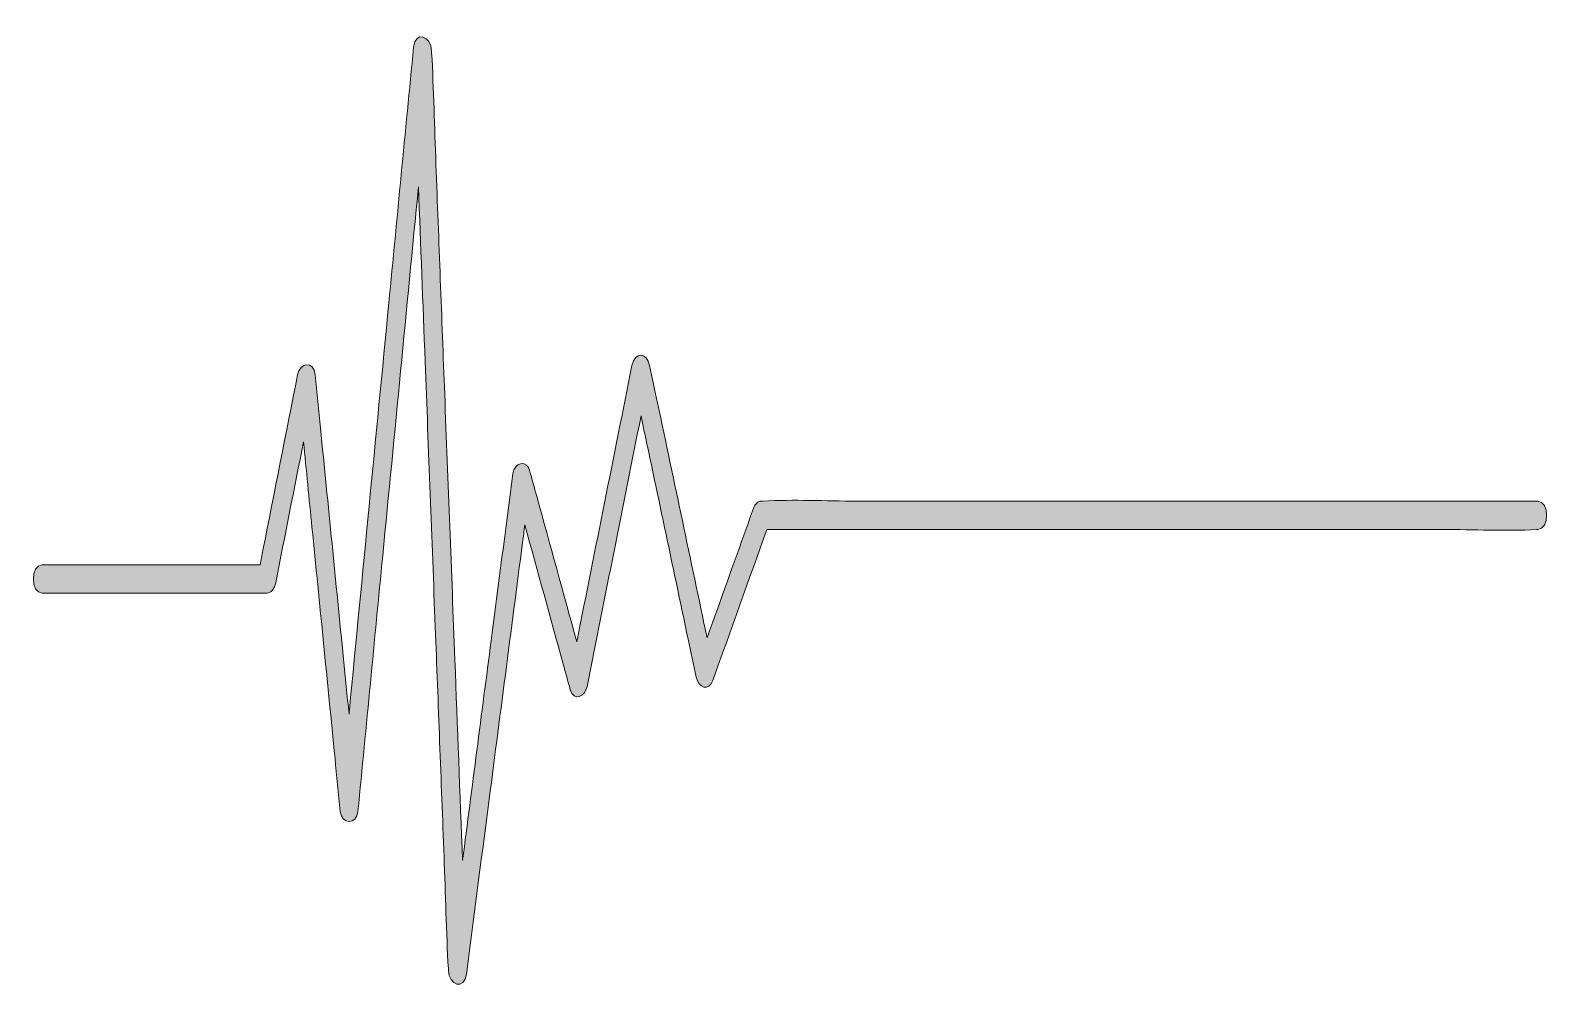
# Model space of a CAD drawing. Extents: x 10 to 1990, y -1626 to -374.
import ezdxf

# ---------------------------------------------------------------- set-up
doc = ezdxf.new("R2010")
doc.units = 0
doc.header["$MEASUREMENT"] = 0
doc.layers.add('Layer 1', color=7, linetype='Continuous', lineweight=0)

msp = doc.modelspace()

# ---------------------------------------------------------------- hatches: boundary and pattern name
at = {"layer": 'Layer 1', "true_color": 0xed1c24, "transparency": 33554687}
h = msp.add_hatch(color=240, dxfattribs=at)
h.dxf.hatch_style = 2
edge = h.paths.add_edge_path()
edge.add_spline(control_points=[(1974.9, -987.7), (1941.4, -987.7), (1907.8, -987.7), (1874.2, -987.7), (1793.6, -987.7), (1713, -987.7), (1632.4, -987.7), (1534.8, -987.7), (1437.3, -987.7), (1339.8, -987.7), (1255.5, -987.7), (1171.3, -987.7), (1087, -987.7), (1046.3, -987.7), (1005.2, -985.2), (964.4, -987.7), (963.9, -987.8), (963.3, -987.7), (962.8, -987.7), (958.6, -987.7), (954.5, -991.2), (952.5, -996.9), (932.3, -1053.2), (912.1, -1109.6), (891.9, -1166), (870.4, -1064), (848.9, -962), (827.4, -860.1), (824, -843.6), (820.5, -827.1), (817, -810.7), (813.4, -793.4), (797.5, -793), (794, -810.7), (770.1, -930.1), (746.3, -1049.4), (722.5, -1168.8), (722.3, -1169.5), (722.2, -1170.3), (722, -1171), (704.6, -1107.8), (687.2, -1044.5), (669.8, -981.3), (666.7, -970.1), (663.6, -958.9), (660.5, -947.7), (656.5, -933.1), (640.6, -937.4), (638.7, -952.1), (629.2, -1024.6), (619.8, -1097.1), (610.4, -1169.6), (597.9, -1265.1), (585.5, -1360.7), (573.1, -1456.2), (569.7, -1369), (566.4, -1281.7), (563.1, -1194.4), (558.7, -1079.1), (554.2, -963.7), (549.8, -848.3), (546, -748.5), (542.2, -648.7), (538.4, -548.9), (536.5, -500.2), (535.5, -451.3), (532.8, -402.7), (532.8, -402), (532.8, -401.3), (532.7, -400.6), (532, -381.2), (511.4, -374), (509.3, -395.7), (498.5, -506.9), (487.7, -618), (477, -729.1), (459.8, -906.2), (442.7, -1083.3), (425.5, -1260.4), (425.4, -1262), (425.2, -1263.6), (425.1, -1265.2), (422.7, -1241.3), (420.3, -1217.4), (417.9, -1193.6), (407.9, -1093.2), (397.9, -992.8), (387.9, -892.4), (385.6, -869.3), (383.3, -846.1), (381, -823), (379.1, -803.9), (361.1, -807), (358, -823), (342.9, -899.3), (327.9, -975.5), (312.8, -1051.8), (311.6, -1058.1), (310.4, -1064.4), (309.1, -1070.7), (226.7, -1070.7), (144.3, -1070.7), (61.9, -1070.7), (49.6, -1070.7), (37.3, -1070.7), (25.1, -1070.7), (9.7, -1070.7), (9.7, -1107.6), (25.1, -1107.6), (110.4, -1107.6), (195.8, -1107.6), (281.1, -1107.6), (293.4, -1107.6), (305.7, -1107.6), (318, -1107.6), (323.3, -1107.6), (327.9, -1101.8), (329.5, -1094.1), (341.6, -1032.8), (353.6, -971.6), (365.7, -910.4), (369.4, -947.5), (373.1, -984.5), (376.8, -1021.6), (386.8, -1122), (396.8, -1222.4), (406.8, -1322.8), (409.1, -1345.9), (411.4, -1369.1), (413.7, -1392.2), (415.5, -1409.8), (435, -1409.9), (436.7, -1392.2), (447.5, -1281.1), (458.3, -1170), (469, -1058.8), (484.6, -898.5), (500.1, -738.2), (515.6, -577.9), (518.5, -653.8), (521.4, -729.7), (524.3, -805.6), (528.7, -921), (533.1, -1036.3), (537.5, -1151.7), (541.3, -1251.5), (545.2, -1351.3), (549, -1451.2), (550.8, -1499.8), (551.9, -1548.8), (554.6, -1597.4), (554.6, -1598), (554.6, -1598.7), (554.6, -1599.4), (555.4, -1619), (575.3, -1625.8), (578.1, -1604.3), (587.5, -1531.8), (597, -1459.3), (606.4, -1386.8), (621.4, -1271.8), (636.4, -1156.7), (651.3, -1041.7), (652.3, -1034), (653.3, -1026.4), (654.3, -1018.7), (671, -1079.2), (687.6, -1139.6), (704.3, -1200.1), (707.4, -1211.3), (710.5, -1222.5), (713.6, -1233.7), (717.8, -1249.3), (732.7, -1243), (735.4, -1229.3), (758.9, -1111.7), (782.3, -994.2), (805.8, -876.6), (826.3, -973.6), (846.7, -1070.6), (867.2, -1167.6), (870.7, -1184.1), (874.1, -1200.5), (877.6, -1217), (880.7, -1231.5), (894.3, -1235.9), (899.4, -1221.4), (922.9, -1155.8), (946.4, -1090.2), (969.8, -1024.6), (1001, -1024.6), (1032.3, -1024.6), (1063.5, -1024.6), (1144.1, -1024.6), (1224.7, -1024.6), (1305.4, -1024.6), (1402.9, -1024.6), (1500.4, -1024.6), (1597.9, -1024.6), (1682.2, -1024.6), (1766.4, -1024.6), (1850.7, -1024.6), (1891.4, -1024.6), (1932.6, -1027.1), (1973.3, -1024.6), (1973.8, -1024.6), (1974.4, -1024.6), (1974.9, -1024.6), (1990.3, -1024.6), (1990.3, -987.7), (1974.9, -987.7)], knot_values=[0, 0, 0, 0, 1, 1, 1, 2, 2, 2, 3, 3, 3, 4, 4, 4, 5, 5, 5, 6, 6, 6, 7, 7, 7, 8, 8, 8, 9, 9, 9, 10, 10, 10, 11, 11, 11, 12, 12, 12, 13, 13, 13, 14, 14, 14, 15, 15, 15, 16, 16, 16, 17, 17, 17, 18, 18, 18, 19, 19, 19, 20, 20, 20, 21, 21, 21, 22, 22, 22, 23, 23, 23, 24, 24, 24, 25, 25, 25, 26, 26, 26, 27, 27, 27, 28, 28, 28, 29, 29, 29, 30, 30, 30, 31, 31, 31, 32, 32, 32, 33, 33, 33, 34, 34, 34, 35, 35, 35, 36, 36, 36, 37, 37, 37, 38, 38, 38, 39, 39, 39, 40, 40, 40, 41, 41, 41, 42, 42, 42, 43, 43, 43, 44, 44, 44, 45, 45, 45, 46, 46, 46, 47, 47, 47, 48, 48, 48, 49, 49, 49, 50, 50, 50, 51, 51, 51, 52, 52, 52, 53, 53, 53, 54, 54, 54, 55, 55, 55, 56, 56, 56, 57, 57, 57, 58, 58, 58, 59, 59, 59, 60, 60, 60, 61, 61, 61, 62, 62, 62, 63, 63, 63, 64, 64, 64, 65, 65, 65, 66, 66, 66, 67, 67, 67, 68, 68, 68, 69, 69, 69, 70, 70, 70, 70], degree=3, periodic=0)

# ---------------------------------------------------------------- linework, layer by layer
at = {"layer": 'Layer 1'}
msp.add_open_spline([(1974.9, -987.7), (1941.4, -987.7), (1907.8, -987.7), (1874.2, -987.7), (1793.6, -987.7), (1713, -987.7), (1632.4, -987.7), (1534.8, -987.7), (1437.3, -987.7), (1339.8, -987.7), (1255.5, -987.7), (1171.3, -987.7), (1087, -987.7), (1046.3, -987.7), (1005.2, -985.2), (964.4, -987.7), (963.9, -987.8), (963.3, -987.7), (962.8, -987.7), (958.6, -987.7), (954.5, -991.2), (952.5, -996.9), (932.3, -1053.2), (912.1, -1109.6), (891.9, -1166), (870.4, -1064), (848.9, -962), (827.4, -860.1), (824, -843.6), (820.5, -827.1), (817, -810.7), (813.4, -793.4), (797.5, -793), (794, -810.7), (770.1, -930.1), (746.3, -1049.4), (722.5, -1168.8), (722.3, -1169.5), (722.2, -1170.3), (722, -1171), (704.6, -1107.8), (687.2, -1044.5), (669.8, -981.3), (666.7, -970.1), (663.6, -958.9), (660.5, -947.7), (656.5, -933.1), (640.6, -937.4), (638.7, -952.1), (629.2, -1024.6), (619.8, -1097.1), (610.4, -1169.6), (597.9, -1265.1), (585.5, -1360.7), (573.1, -1456.2), (569.7, -1369), (566.4, -1281.7), (563.1, -1194.4), (558.7, -1079.1), (554.2, -963.7), (549.8, -848.3), (546, -748.5), (542.2, -648.7), (538.4, -548.9), (536.5, -500.2), (535.5, -451.3), (532.8, -402.7), (532.8, -402), (532.8, -401.3), (532.7, -400.6), (532, -381.2), (511.4, -374), (509.3, -395.7), (498.5, -506.9), (487.7, -618), (477, -729.1), (459.8, -906.2), (442.7, -1083.3), (425.5, -1260.4), (425.4, -1262), (425.2, -1263.6), (425.1, -1265.2), (422.7, -1241.3), (420.3, -1217.4), (417.9, -1193.6), (407.9, -1093.2), (397.9, -992.8), (387.9, -892.4), (385.6, -869.3), (383.3, -846.1), (381, -823), (379.1, -803.9), (361.1, -807), (358, -823), (342.9, -899.3), (327.9, -975.5), (312.8, -1051.8), (311.6, -1058.1), (310.4, -1064.4), (309.1, -1070.7), (226.7, -1070.7), (144.3, -1070.7), (61.9, -1070.7), (49.6, -1070.7), (37.3, -1070.7), (25.1, -1070.7), (9.7, -1070.7), (9.7, -1107.6), (25.1, -1107.6), (110.4, -1107.6), (195.8, -1107.6), (281.1, -1107.6), (293.4, -1107.6), (305.7, -1107.6), (318, -1107.6), (323.3, -1107.6), (327.9, -1101.8), (329.5, -1094.1), (341.6, -1032.8), (353.6, -971.6), (365.7, -910.4), (369.4, -947.5), (373.1, -984.5), (376.8, -1021.6), (386.8, -1122), (396.8, -1222.4), (406.8, -1322.8), (409.1, -1345.9), (411.4, -1369.1), (413.7, -1392.2), (415.5, -1409.8), (435, -1409.9), (436.7, -1392.2), (447.5, -1281.1), (458.3, -1170), (469, -1058.8), (484.6, -898.5), (500.1, -738.2), (515.6, -577.9), (518.5, -653.8), (521.4, -729.7), (524.3, -805.6), (528.7, -921), (533.1, -1036.3), (537.5, -1151.7), (541.3, -1251.5), (545.2, -1351.3), (549, -1451.2), (550.8, -1499.8), (551.9, -1548.8), (554.6, -1597.4), (554.6, -1598), (554.6, -1598.7), (554.6, -1599.4), (555.4, -1619), (575.3, -1625.8), (578.1, -1604.3), (587.5, -1531.8), (597, -1459.3), (606.4, -1386.8), (621.4, -1271.8), (636.4, -1156.7), (651.3, -1041.7), (652.3, -1034), (653.3, -1026.4), (654.3, -1018.7), (671, -1079.2), (687.6, -1139.6), (704.3, -1200.1), (707.4, -1211.3), (710.5, -1222.5), (713.6, -1233.7), (717.8, -1249.3), (732.7, -1243), (735.4, -1229.3), (758.9, -1111.7), (782.3, -994.2), (805.8, -876.6), (826.3, -973.6), (846.7, -1070.6), (867.2, -1167.6), (870.7, -1184.1), (874.1, -1200.5), (877.6, -1217), (880.7, -1231.5), (894.3, -1235.9), (899.4, -1221.4), (922.9, -1155.8), (946.4, -1090.2), (969.8, -1024.6), (1001, -1024.6), (1032.3, -1024.6), (1063.5, -1024.6), (1144.1, -1024.6), (1224.7, -1024.6), (1305.4, -1024.6), (1402.9, -1024.6), (1500.4, -1024.6), (1597.9, -1024.6), (1682.2, -1024.6), (1766.4, -1024.6), (1850.7, -1024.6), (1891.4, -1024.6), (1932.6, -1027.1), (1973.3, -1024.6), (1973.8, -1024.6), (1974.4, -1024.6), (1974.9, -1024.6), (1990.3, -1024.6), (1990.3, -987.7), (1974.9, -987.7)], degree=3, knots=[0, 0, 0, 0, 1, 1, 1, 2, 2, 2, 3, 3, 3, 4, 4, 4, 5, 5, 5, 6, 6, 6, 7, 7, 7, 8, 8, 8, 9, 9, 9, 10, 10, 10, 11, 11, 11, 12, 12, 12, 13, 13, 13, 14, 14, 14, 15, 15, 15, 16, 16, 16, 17, 17, 17, 18, 18, 18, 19, 19, 19, 20, 20, 20, 21, 21, 21, 22, 22, 22, 23, 23, 23, 24, 24, 24, 25, 25, 25, 26, 26, 26, 27, 27, 27, 28, 28, 28, 29, 29, 29, 30, 30, 30, 31, 31, 31, 32, 32, 32, 33, 33, 33, 34, 34, 34, 35, 35, 35, 36, 36, 36, 37, 37, 37, 38, 38, 38, 39, 39, 39, 40, 40, 40, 41, 41, 41, 42, 42, 42, 43, 43, 43, 44, 44, 44, 45, 45, 45, 46, 46, 46, 47, 47, 47, 48, 48, 48, 49, 49, 49, 50, 50, 50, 51, 51, 51, 52, 52, 52, 53, 53, 53, 54, 54, 54, 55, 55, 55, 56, 56, 56, 57, 57, 57, 58, 58, 58, 59, 59, 59, 60, 60, 60, 61, 61, 61, 62, 62, 62, 63, 63, 63, 64, 64, 64, 65, 65, 65, 66, 66, 66, 67, 67, 67, 68, 68, 68, 69, 69, 69, 70, 70, 70, 70], dxfattribs=at)

doc.saveas('drawing.dxf')
